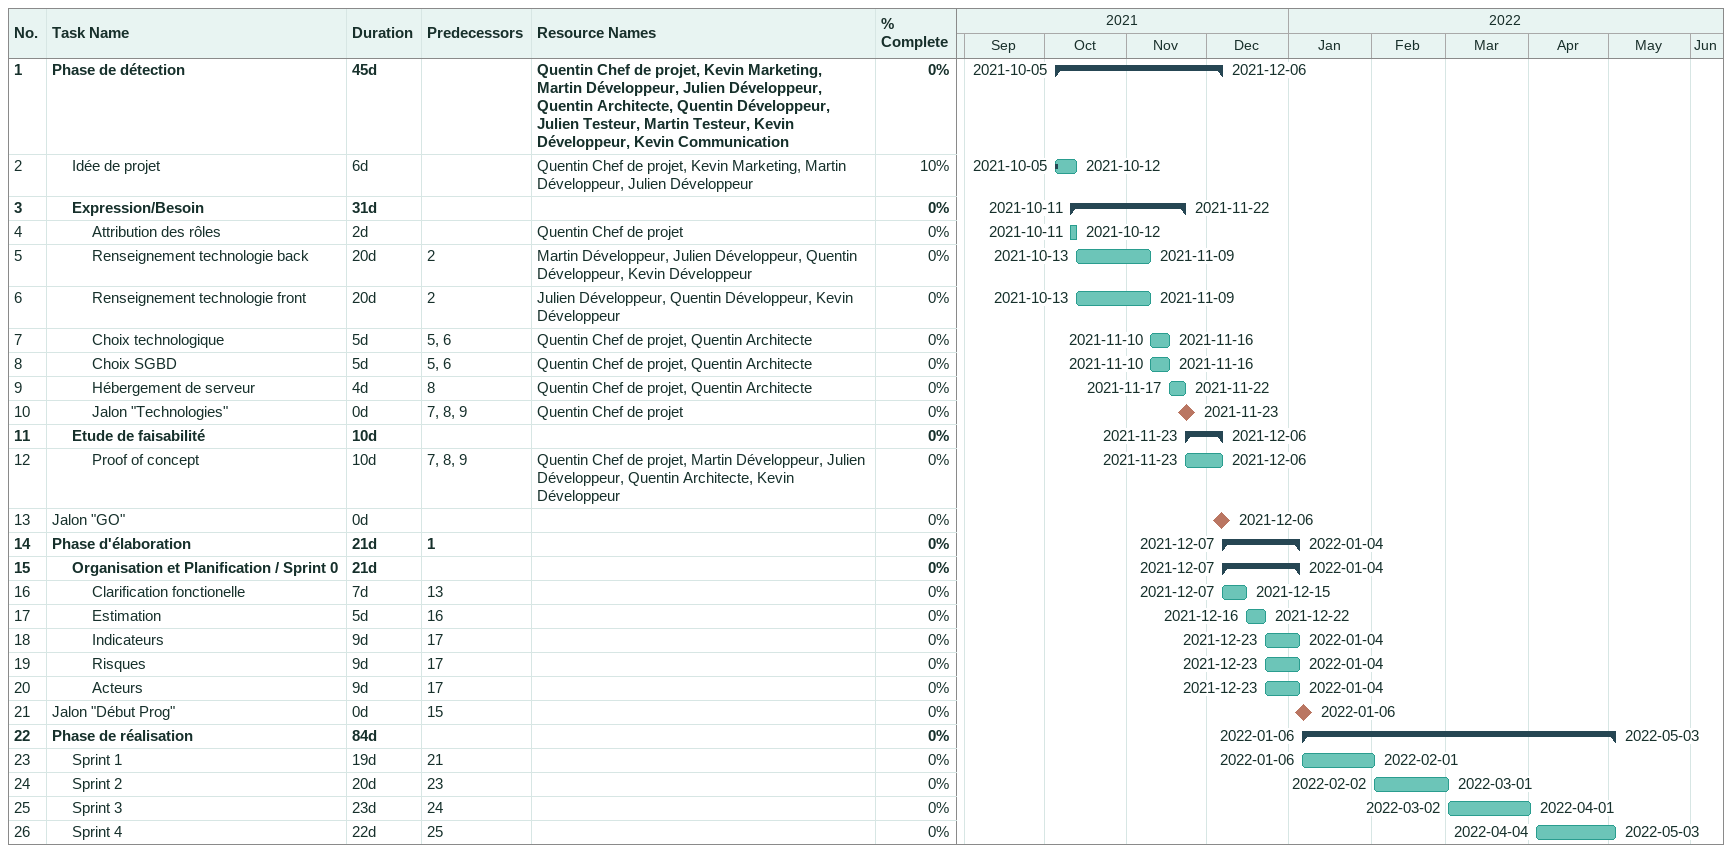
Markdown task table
| ID | Level | Task | Duration | Start | Finish | Predecessors | Resources | % complete |
|---|---|---|---|---|---|---|---|---|
| 1 | 1 | **Phase de détection** | 45d | 2021-10-05 | 2021-12-06 |  | Quentin Chef de projet, Kevin Marketing, Martin Développeur, Julien Développeur, Quentin Architecte, Quentin Développeur, Julien Testeur, Martin Testeur, Kevin Développeur, Kevin Communication | 0 |
| 2 | 2 | Idée de projet | 6d | 2021-10-05 | 2021-10-12 |  | Quentin Chef de projet, Kevin Marketing, Martin Développeur, Julien Développeur | 10 |
| 3 | 2 | **Expression/Besoin** | 31d | 2021-10-11 | 2021-11-22 |  |  | 0 |
| 4 | 3 | Attribution des rôles | 2d | 2021-10-11 | 2021-10-12 |  | Quentin Chef de projet | 0 |
| 5 | 3 | Renseignement technologie back | 20d | 2021-10-13 | 2021-11-09 | 2 | Martin Développeur, Julien Développeur, Quentin Développeur, Kevin Développeur | 0 |
| 6 | 3 | Renseignement technologie front | 20d | 2021-10-13 | 2021-11-09 | 2 | Julien Développeur, Quentin Développeur, Kevin Développeur | 0 |
| 7 | 3 | Choix technologique | 5d | 2021-11-10 | 2021-11-16 | 5, 6 | Quentin Chef de projet, Quentin Architecte | 0 |
| 8 | 3 | Choix SGBD | 5d | 2021-11-10 | 2021-11-16 | 5, 6 | Quentin Chef de projet, Quentin Architecte | 0 |
| 9 | 3 | Hébergement de serveur | 4d | 2021-11-17 | 2021-11-22 | 8 | Quentin Chef de projet, Quentin Architecte | 0 |
| 10 | 3 | Jalon "Technologies" | 0d | 2021-11-23 | 2021-11-23 | 7, 8, 9 | Quentin Chef de projet | 0 |
| 11 | 2 | **Etude de faisabilité** | 10d | 2021-11-23 | 2021-12-06 |  |  | 0 |
| 12 | 3 | Proof of concept | 10d | 2021-11-23 | 2021-12-06 | 7, 8, 9 | Quentin Chef de projet, Martin Développeur, Julien Développeur, Quentin Architecte, Kevin Développeur | 0 |
| 13 | 1 | Jalon "GO" | 0d | 2021-12-06 | 2021-12-06 |  |  | 0 |
| 14 | 1 | **Phase d'élaboration** | 21d | 2021-12-07 | 2022-01-04 | 1 |  | 0 |
| 15 | 2 | **Organisation et Planification / Sprint 0** | 21d | 2021-12-07 | 2022-01-04 |  |  | 0 |
| 16 | 3 | Clarification fonctionelle | 7d | 2021-12-07 | 2021-12-15 | 13 |  | 0 |
| 17 | 3 | Estimation | 5d | 2021-12-16 | 2021-12-22 | 16 |  | 0 |
| 18 | 3 | Indicateurs | 9d | 2021-12-23 | 2022-01-04 | 17 |  | 0 |
| 19 | 3 | Risques | 9d | 2021-12-23 | 2022-01-04 | 17 |  | 0 |
| 20 | 3 | Acteurs | 9d | 2021-12-23 | 2022-01-04 | 17 |  | 0 |
| 21 | 1 | Jalon "Début Prog" | 0d | 2022-01-06 | 2022-01-06 | 15 |  | 0 |
| 22 | 1 | **Phase de réalisation** | 84d | 2022-01-06 | 2022-05-03 |  |  | 0 |
| 23 | 2 | Sprint 1 | 19d | 2022-01-06 | 2022-02-01 | 21 |  | 0 |
| 24 | 2 | Sprint 2 | 20d | 2022-02-02 | 2022-03-01 | 23 |  | 0 |
| 25 | 2 | Sprint 3 | 23d | 2022-03-02 | 2022-04-01 | 24 |  | 0 |
| 26 | 2 | Sprint 4 | 22d | 2022-04-04 | 2022-05-03 | 25 |  | 0 |
